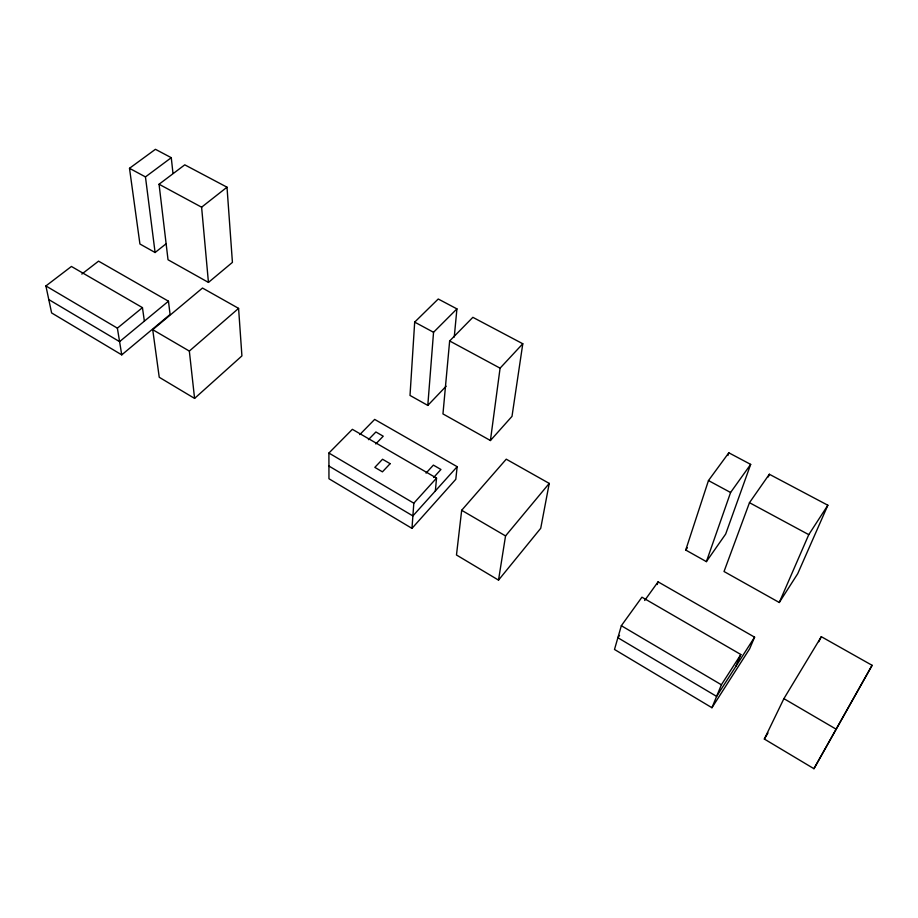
<?xml version="1.0" encoding="UTF-8"?>
<svg xmlns="http://www.w3.org/2000/svg" width="918" height="918" viewBox="0 0 918 918"><rect width="100%" height="100%" fill="white"/><g stroke="black" fill="none" stroke-linecap="round" stroke-linejoin="round"><path stroke-width="1.38" d="M454.249 337.078L456.923 308.884L438.242 299.004L414.684 322.115L410.013 395.44L427.799 405.412L446.114 386.237M411.975 528.378L413.823 503.19L436.532 478.106L352.374 429.326L328.908 453.044L328.954 478.748L411.975 528.378L455.798 479.299L457.164 466.688L374.67 419.411L359.753 434.616M427.799 405.412L433.548 332.282L456.923 308.884M435.361 490.923L436.532 478.106M449.648 340.968L442.958 413.915L490.419 440.525L512.003 416.359L522.79 343.757L472.862 317.33L449.648 340.968L500.08 368.164L490.419 440.525M461.674 510.282L456.476 554.988L498.52 580.119L540.725 528.298L549.239 483.407L506.243 459.184L461.674 510.282L505.543 535.928L498.52 580.119M735.915 666.284L740.849 654.511L641.946 597.182L621.337 625.709L614.498 649.462L711.943 707.721L749.639 648.819L754.596 637.172L658.08 581.84L644.677 600.475M657.242 584.514L658.08 581.84M685.723 550.043L708.466 480.562L728.823 452.803L750.672 464.382L725.679 534.046L706.39 561.632L685.723 550.043L687.352 547.771M727.917 455.5L728.823 452.803M706.39 561.632L730.59 492.496L750.672 464.382M749.478 502.685L724.027 571.512L779.279 602.495L797.708 573.716L827.852 505.233L769.33 474.25L749.478 502.685L808.769 534.655L779.279 602.495M768.32 476.924L769.33 474.25M711.943 707.721L721.387 684.782L740.849 654.511M764.338 739.047L783.903 698.644L821.3 636.679L872.1 665.309L813.945 768.699L764.338 739.047L767.987 732.977M818.81 641.728L821.3 636.679M813.945 768.699L872.1 665.309M754.596 637.172L716.602 696.395L617.871 637.723L619.547 635.394M808.769 534.655L827.852 505.233M505.543 535.928L549.239 483.407M457.164 466.688L412.893 515.927L328.931 466.046M433.652 477.509L440.938 469.477L433.376 465.116L426.055 473.114M500.08 368.164L522.79 343.757M375.76 443.945L383.231 436.199L375.898 431.976L368.416 439.676M194.582 398.412L241.916 355.909L238.588 308.379L202.499 288.045L152.721 329.677L159.239 377.275L194.582 398.412L189.338 351.078L152.721 329.677M189.338 351.078L238.588 308.379M144.367 321.139L142.451 307.633L71.432 266.461L45.9 285.946L51.615 312.935L121.75 354.864L170.082 314.472L168.464 301.207L98.559 261.148L81.828 274.069M208.443 282.423L232.426 262.376L227.01 187.192L184.77 164.838L159.055 184.243L168.028 259.76L208.443 282.423L201.604 207.193L159.055 184.243M168.464 301.207L119.581 341.645L48.792 299.578M121.75 354.864L117.378 328.151L142.451 307.633M172.974 173.364L171.276 157.689L155.429 149.301L129.495 168.304L139.926 244.004L155.096 252.507L166.169 243.729M201.604 207.193L227.01 187.192M155.096 252.507L145.457 176.91L171.276 157.689M129.495 168.304L145.457 176.91M414.684 322.115L433.548 332.282M708.466 480.562L730.59 492.496M783.903 698.644L836.034 729.121M45.9 285.946L117.378 328.151M328.908 453.044L413.823 503.19M621.337 625.709L721.387 684.782M390.139 463.682L382.439 471.841L374.831 467.365L382.542 459.252L390.139 463.682"/></g></svg>
